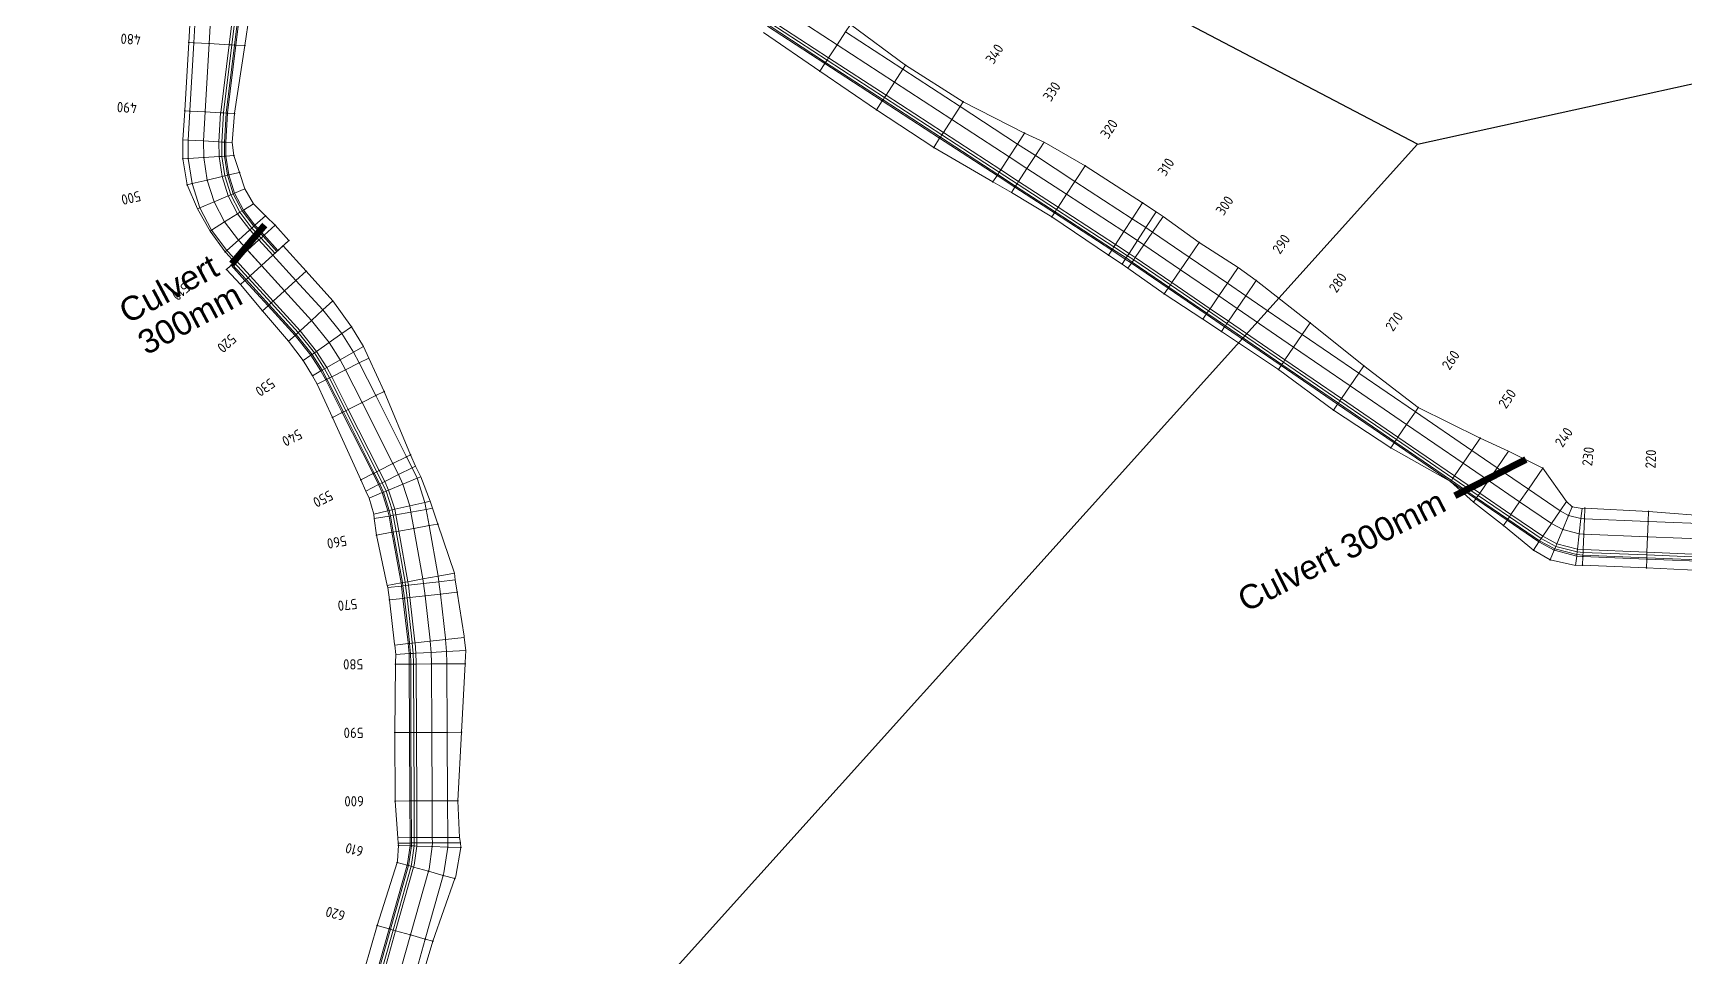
# Model space of a CAD drawing. Header units: metres. Extents: x 0 to 379473, y 0 to 769637.
# Drawn here: x 376575.9 to 376817.2, y 769263.7 to 769398.6 of the extents above; entities that cross this region are included whole.
import ezdxf
from ezdxf.enums import TextEntityAlignment as Align

# ---------------------------------------------------------------- set-up
doc = ezdxf.new("R2010")
doc.units = ezdxf.units.M
doc.header["$PDSIZE"] = -5
doc.linetypes.add('WLine', pattern=[0])
for name, color, linetype in [('scm Boundaries', 7, 'Continuous'), ('Setout points', 6, 'Continuous'), ('STAGE 2 ROW CL', 7, 'Continuous'), ('STAGE 2 ROW SEC', 7, 'Continuous'), ('STAGE 2 ROW STR', 7, 'Continuous'), ('Stormwater', 90, 'Continuous')]:
    doc.layers.add(name, color=color, linetype=linetype)
doc.styles.add('ARIAL35', font='arial.ttf', dxfattribs={"height": 0.0035})
doc.styles.add('ISO', font='ISO.SHx', dxfattribs={"height": 1})
doc.dimstyles.new('ISO-25', dxfattribs={"dimtxt": 2.5, "dimasz": 2.5, "dimexe": 1.25, "dimexo": 0.625, "dimtad": 1, "dimtxsty": 'Standard', "dimcen": 2.5, "dimadec": 0, "dimazin": 0, "dimtfac": 1, "dimtmove": 0, "dimatfit": 3, "dimfxl": 1, "dimarcsym": 0})

# ---------------------------------------------------------------- blocks, each defined once
blk = doc.blocks.new('*D11')
at = {"layer": 'Defpoints', "color": 0, "transparency": 16777216}
for p in [(378795.35, 769574.52), (378803.54, 769534.02), (303220.97, 615637.01)]:
    blk.add_point(p, dxfattribs=at)
at = {"layer": 'Setout points', "color": 0, "lineweight": -2, "transparency": 16777216}
for p, q in [((378795.35, 769573.89), (378795.35, 769544.02)), ((378795.35, 769544.02), (378803.54, 769539.02)), ((378803.54, 769539.02), (378803.54, 769515.48))]:
    blk.add_line(p, q, dxfattribs=at)
at = {"layer": 'Setout points', "color": 0, "transparency": 16777216, "insert": (378801.45, 769524.44), "char_height": 2.5, "attachment_point": 5, "rotation": 90}
blk.add_mtext('75574,39', dxfattribs=at)
blk = doc.blocks.new('*D12')
at = {"layer": 'Defpoints', "color": 0, "transparency": 16777216}
for p in [(378792.98, 769562.76), (378795.2, 769534.14), (303220.97, 615637.01)]:
    blk.add_point(p, dxfattribs=at)
at = {"layer": 'Setout points', "color": 0, "lineweight": -2, "transparency": 16777216}
for p, q in [((378792.98, 769562.13), (378792.98, 769544.14)), ((378792.98, 769544.14), (378795.2, 769539.14)), ((378795.2, 769539.14), (378795.2, 769516.85))]:
    blk.add_line(p, q, dxfattribs=at)
at = {"layer": 'Setout points', "color": 0, "transparency": 16777216, "insert": (378793.11, 769525.18), "char_height": 2.5, "attachment_point": 5, "rotation": 90}
blk.add_mtext('75572,01', dxfattribs=at)
blk = doc.blocks.new('*D13')
at = {"layer": 'Defpoints', "color": 0, "transparency": 16777216}
for p in [(378953.84, 769572.8), (378956.07, 769532.4), (303379.45, 615635.3)]:
    blk.add_point(p, dxfattribs=at)
at = {"layer": 'Setout points', "color": 0, "lineweight": -2, "transparency": 16777216}
for p, q in [((378953.84, 769572.18), (378953.84, 769542.4)), ((378953.84, 769542.4), (378956.07, 769537.4)), ((378956.07, 769537.4), (378956.07, 769513.86))]:
    blk.add_line(p, q, dxfattribs=at)
at = {"layer": 'Setout points', "color": 0, "transparency": 16777216, "insert": (378953.98, 769522.81), "char_height": 2.5, "attachment_point": 5, "rotation": 90}
blk.add_mtext('75574,39', dxfattribs=at)
blk = doc.blocks.new('*D14')
at = {"layer": 'Defpoints', "color": 0, "transparency": 16777216}
for p in [(378951.47, 769561.05), (378953.68, 769532.43), (303379.45, 615635.3)]:
    blk.add_point(p, dxfattribs=at)
at = {"layer": 'Setout points', "color": 0, "lineweight": -2, "transparency": 16777216}
for p, q in [((378951.47, 769560.42), (378951.47, 769542.43)), ((378951.47, 769542.43), (378953.68, 769537.43)), ((378953.68, 769537.43), (378953.68, 769515.14))]:
    blk.add_line(p, q, dxfattribs=at)
at = {"layer": 'Setout points', "color": 0, "transparency": 16777216, "insert": (378951.6, 769523.47), "char_height": 2.5, "attachment_point": 5, "rotation": 90}
blk.add_mtext('75572,01', dxfattribs=at)
blk = doc.blocks.new('*D15')
at = {"layer": 'Defpoints', "color": 0, "transparency": 16777216}
for p in [(378795.35, 769574.52), (378721.36, 769570.12), (0, 0)]:
    blk.add_point(p, dxfattribs=at)
at = {"layer": 'Setout points', "color": 0, "lineweight": -2, "transparency": 16777216}
for p, q in [((378731.36, 769574.52), (378726.36, 769570.12)), ((378794.73, 769574.52), (378731.36, 769574.52)), ((378726.36, 769570.12), (378700.32, 769570.12))]:
    blk.add_line(p, q, dxfattribs=at)
at = {"layer": 'Setout points', "color": 0, "transparency": 16777216, "insert": (378710.53, 769572.21), "char_height": 2.5, "attachment_point": 5}
blk.add_mtext('769574,52', dxfattribs=at)
blk = doc.blocks.new('*D16')
at = {"layer": 'Defpoints', "color": 0, "transparency": 16777216}
for p in [(378781.92, 769557.85), (378721.59, 769546.62), (0, 0)]:
    blk.add_point(p, dxfattribs=at)
at = {"layer": 'Setout points', "color": 0, "lineweight": -2, "transparency": 16777216}
for p, q in [((378731.59, 769557.85), (378726.59, 769546.62)), ((378781.29, 769557.85), (378731.59, 769557.85)), ((378726.59, 769546.62), (378700.55, 769546.62))]:
    blk.add_line(p, q, dxfattribs=at)
at = {"layer": 'Setout points', "color": 0, "transparency": 16777216, "insert": (378710.75, 769548.7), "char_height": 2.5, "attachment_point": 5}
blk.add_mtext('769557,85', dxfattribs=at)

msp = doc.modelspace()

# ---------------------------------------------------------------- linework, layer by layer
at = {"layer": 'scm Boundaries', "color": 2, "linetype": 'Continuous', "lineweight": 25}
for points in [[(376778.089, 769382.395, 0), (376657.055, 769445.842, 0)], [(376778.089, 769382.395, 0), (376849.064, 769397.957, 0), (376918.269, 769387.714, 0), (376983.757, 769345.327, 0), (377040.897, 769282.72, 0), (377153.96, 769199.107, 0)], [(376633.33, 769221.607, 0), (376778.089, 769382.395, 0)]]:
    msp.add_polyline3d(points, dxfattribs=at)
at = {"layer": 'Setout points'}
for p in [(376598.619, 769397.229, 387.8), (376599.332, 769397.189, 387.086), (376601.578, 769397.062, 386.996), (376605.489, 769396.841, 386.88), (376606.796, 769396.767, 386.007), (376693.309, 769396.879, 370.381), (376691.536, 769394.155, 370.291), (376692.081, 769394.993, 370.291), (376703.324, 769393.933, 369.01), (376690.797, 769393.022, 371.643), (376701.689, 769391.422, 369.417), (376702.917, 769393.308, 369.507), (376598.039, 769387.246, 389.5), (376598.767, 769387.205, 388.77), (376601.014, 769387.078, 388.68), (376604.259, 769386.894, 388.59), (376605.264, 769386.837, 387.919), (376699.075, 769387.407, 370.869), (376699.916, 769388.699, 369.327), (376711.297, 769387.851, 368.544), (376711.756, 769388.557, 367.983), (376710.069, 769385.966, 368.454), (376720.712, 769383.985, 366.316), (376707.425, 769381.905, 369.96), (376708.296, 769383.242, 368.364), (376719.677, 769382.394, 367.581), (376597.718, 769380.221, 390.685), (376598.538, 769380.274, 389.862), (376600.783, 769380.419, 389.772), (376604.027, 769380.628, 389.682), (376605.183, 769380.703, 388.91), (376718.449, 769380.509, 367.491), (376729.548, 769379.227, 364.601), (376601.273, 769377.126, 390.319), (376604.437, 769377.87, 390.229), (376606.036, 769378.246, 389.134), (376716.071, 769376.857, 368.509), (376716.676, 769377.785, 367.401), (376728.057, 769376.938, 366.422), (376598.378, 769376.445, 391.133), (376599.083, 769376.611, 390.409), (376726.829, 769375.052, 366.332), (376609.802, 769371.895, 390.497), (376725.056, 769372.329, 366.242), (376737.944, 769373.796, 363.334), (376608.272, 769370.523, 391.867), (376611.213, 769370.534, 390.741), (376724.676, 769371.746, 366.938), (376735.209, 769369.596, 365.085), (376736.437, 769371.481, 365.175), (376605.852, 769368.353, 391.957), (376609.601, 769369.064, 392.195), (376612.375, 769367.534, 391.521), (376613.229, 769368.312, 391.237), (376746.225, 769367.99, 362.21), (376603.934, 769366.633, 392.374), (376604.177, 769366.851, 392.047), (376604.798, 769364.685, 392.195), (376605.29, 769365.134, 392.709), (376607.2, 769366.874, 392.285), (376610.883, 769366.174, 392.867), (376611.622, 769366.847, 392.687), (376732.985, 769366.18, 365.821), (376733.436, 769366.872, 364.995), (376744.771, 769365.863, 363.929), (376604.134, 769364.08, 393.093), (376614.252, 769362.479, 393.686), (376615.736, 769363.832, 392.348), (376743.501, 769364.006, 363.839), (376754.549, 769362.446, 360.886), (376612.59, 769360.963, 393.596), (376741.111, 769360.512, 364.731), (376741.666, 769361.323, 363.749), (376753.025, 769360.218, 362.686), (376609.385, 769358.041, 394.593), (376610.188, 769358.773, 393.506), (376751.755, 769358.361, 362.596), (376622.383, 769355.686, 394.172), (376749.456, 769355, 363.328), (376749.92, 769355.678, 362.506), (376762.443, 769356.275, 360.078), (376619.123, 769353.403, 395.235), (376620.966, 769354.694, 395.325), (376760.009, 769352.716, 361.362), (376761.279, 769354.573, 361.452), (376615.341, 769350.753, 396.513), (376616.461, 769351.538, 395.145), (376757.798, 769349.482, 361.94), (376758.174, 769350.033, 361.272), (376769.533, 769348.928, 360.219), (376770.271, 769350.006, 359.348), (376625.928, 769345.653, 396.964), (376627.126, 769346.258, 396.069), (376768.263, 769347.071, 360.129), (376621.017, 769343.176, 396.784), (376623.919, 769344.64, 396.874), (376765.843, 769343.532, 361.076), (376766.429, 769344.388, 360.039), (376777.788, 769343.283, 358.985), (376778.208, 769343.897, 358.489), (376619.621, 769342.471, 398.349), (376776.518, 769341.426, 358.895), (376774.683, 769338.743, 358.805), (376787.271, 769339.434, 356.301), (376628.424, 769335.712, 398.513), (376630.433, 769336.725, 398.603), (376631.01, 769337.017, 398.172), (376774.186, 769338.016, 359.686), (376784.772, 769335.78, 357.662), (376786.042, 769337.638, 357.752), (376623.725, 769333.341, 400.436), (376625.522, 769334.248, 398.423), (376796.402, 769335.072, 354.937), (376782.929, 769333.086, 357.586), (376782.937, 769333.098, 357.572), (376793.026, 769330.135, 357.335), (376800.7, 769329.419, 356.812), (376802.542, 769329.2, 356.818), (376811.867, 769328.696, 356.478), (376631.49, 769326.261, 400.152), (376633.705, 769326.659, 400.242), (376634.996, 769326.892, 399.367), (376790.659, 769326.675, 358.187), (376791.191, 769327.453, 357.245), (376799.315, 769326.069, 357.639), (376800.175, 769328.149, 357.729), (376802.479, 769327.642, 357.857), (376811.809, 769327.264, 357.434), (376626.024, 769325.277, 402.366), (376628.292, 769325.685, 400.062), (376795.837, 769324.275, 357.473), (376802.388, 769325.394, 357.767), (376811.718, 769325.016, 357.344), (376795.029, 769323.093, 358.905), (376797.495, 769321.665, 359.065), (376798.074, 769323.066, 357.549), (376802.257, 769322.147, 357.677), (376811.586, 769321.769, 357.254), (376802.204, 769320.86, 358.965), (376811.534, 769320.486, 358.537), (376633.127, 769316.399, 401.791), (376635.362, 769316.657, 401.881), (376637.794, 769316.939, 400.249), (376627.916, 769315.796, 403.697), (376629.899, 769316.025, 401.701), (376628.799, 769306.427, 405.271), (376630.824, 769306.435, 403.246), (376634.074, 769306.449, 403.336), (376636.324, 769306.459, 403.426), (376638.967, 769306.471, 401.664), (376628.705, 769296.426, 406.492), (376630.867, 769296.435, 404.33), (376634.117, 769296.45, 404.42), (376636.367, 769296.459, 404.51), (376638.439, 769296.468, 403.128), (376628.762, 769286.426, 407.563), (376630.911, 769286.436, 405.414), (376634.161, 769286.45, 405.504), (376636.411, 769286.459, 405.594), (376637.912, 769286.466, 404.593), (376629.242, 769279.937, 407.832), (376630.932, 769279.884, 406.141), (376634.18, 769279.783, 406.231), (376636.429, 769279.713, 406.321), (376638.335, 769279.654, 405.049), (376629.054, 769277.464, 408.047), (376630.495, 769277.057, 406.55), (376633.623, 769276.174, 406.64), (376635.788, 769275.563, 406.73), (376637.457, 769275.092, 405.574), (376626.148, 769268.234, 409.418), (376627.867, 769267.749, 407.631), (376630.995, 769266.866, 407.721), (376633.16, 769266.254, 407.811), (376634.247, 769265.947, 407.058)]:
    msp.add_point(p, dxfattribs=at)
at = {"layer": 'STAGE 2 ROW CL', "color": 6, "linetype": 'Continuous', "lineweight": 0}
for points in [[(376601.824, 769401.404, 386.264), (376601.578, 769397.062, 386.996), (376601.017, 769387.143, 388.669), (376601.017, 769387.143, 388.669), (376601.014, 769387.078, 388.68), (376600.774, 769382.835, 389.376), (376600.774, 769382.835, 389.376), (376600.783, 769380.419, 389.772), (376601.273, 769377.126, 390.319), (376602.303, 769373.96, 390.865), (376603.844, 769371.008, 391.411), (376605.852, 769368.353, 391.957), (376605.963, 769368.231, 391.984), (376605.963, 769368.231, 391.984), (376612.59, 769360.963, 393.596), (376616.532, 769356.639, 394.555), (376616.532, 769356.639, 394.555), (376619.123, 769353.403, 395.235), (376620.73, 769350.866, 395.727), (376620.73, 769350.866, 395.727), (376621.51, 769349.413, 395.998), (376621.51, 769349.413, 395.998), (376623.919, 769344.64, 396.874), (376628.424, 769335.712, 398.513), (376629.234, 769334.106, 398.808), (376629.234, 769334.106, 398.808), (376629.872, 769332.711, 399.059), (376630.879, 769329.537, 399.606), (376631.062, 769328.638, 399.756), (376631.062, 769328.638, 399.756), (376631.49, 769326.261, 400.152), (376632.82, 769318.867, 401.383), (376632.82, 769318.867, 401.383), (376632.918, 769318.204, 401.493), (376632.918, 769318.204, 401.493), (376633.127, 769316.399, 401.791), (376633.875, 769309.938, 402.857), (376633.875, 769309.938, 402.857), (376633.893, 769309.776, 402.883), (376634.028, 769308.139, 403.153), (376634.028, 769308.139, 403.153), (376634.073, 769306.62, 403.317), (376634.073, 769306.62, 403.317), (376634.074, 769306.449, 403.336), (376634.117, 769296.45, 404.42), (376634.161, 769286.45, 405.504), (376634.184, 769281.1, 406.084), (376634.184, 769281.1, 406.084), (376634.187, 769280.315, 406.171), (376634.187, 769280.315, 406.171), (376634.18, 769279.783, 406.231), (376633.709, 769276.49, 406.603), (376633.623, 769276.174, 406.64), (376633.623, 769276.174, 406.64), (376630.995, 769266.866, 407.721), (376628.277, 769257.242, 408.839)], [(376821.71, 769324.611, 356.891), (376811.718, 769325.016, 357.344), (376802.388, 769325.394, 357.767), (376802.388, 769325.394, 357.767), (376802.388, 769325.394, 357.767), (376802.388, 769325.394, 357.767), (376801.728, 769325.445, 357.74), (376799.315, 769326.069, 357.639), (376797.672, 769326.958, 357.563), (376797.672, 769326.958, 357.563), (376793.026, 769330.135, 357.335), (376788.463, 769333.256, 357.11), (376788.463, 769333.256, 357.11), (376784.772, 769335.78, 357.662), (376776.518, 769341.426, 358.895), (376768.263, 769347.071, 360.129), (376760.009, 769352.716, 361.362), (376751.755, 769358.361, 362.596), (376749.062, 769360.202, 362.998), (376749.062, 769360.202, 362.998), (376743.501, 769364.006, 363.839), (376738.138, 769367.674, 364.649), (376738.138, 769367.674, 364.649), (376737.195, 769368.303, 364.79), (376737.195, 769368.303, 364.79), (376735.209, 769369.596, 365.085), (376726.829, 769375.052, 366.332), (376721.055, 769378.812, 367.192), (376721.055, 769378.812, 367.192), (376718.449, 769380.509, 367.491), (376710.069, 769385.966, 368.454), (376701.689, 769391.422, 369.417), (376693.309, 769396.879, 370.381), (376684.929, 769402.335, 371.344)]]:
    msp.add_polyline3d(points, dxfattribs=at)
at = {"layer": 'STAGE 2 ROW SEC', "color": 3, "linetype": 'Continuous', "lineweight": 0}
for points in [[(376690.797, 769393.022, 371.643), (376691.536, 769394.155, 370.291), (376691.645, 769394.323, 370.291), (376691.863, 769394.658, 369.891), (376692.081, 769394.993, 370.291), (376693.309, 769396.879, 370.381), (376694.537, 769398.764, 370.471), (376695.255, 769399.867, 369.593)], [(376606.796, 769396.767, 386.007), (376605.489, 769396.841, 386.88), (376605.289, 769396.852, 386.88), (376604.89, 769396.874, 386.48), (376604.49, 769396.897, 386.88), (376601.578, 769397.062, 386.996), (376599.332, 769397.189, 387.086), (376598.619, 769397.229, 387.8)], [(376699.075, 769387.407, 370.869), (376699.916, 769388.699, 369.327), (376700.025, 769388.866, 369.327), (376700.243, 769389.201, 368.927), (376700.461, 769389.537, 369.327), (376701.689, 769391.422, 369.417), (376702.917, 769393.308, 369.507), (376703.324, 769393.933, 369.01)], [(376605.264, 769386.837, 387.918), (376604.259, 769386.894, 388.59), (376604.059, 769386.905, 388.59), (376603.659, 769386.928, 388.19), (376603.26, 769386.951, 388.59), (376601.014, 769387.078, 388.68), (376598.767, 769387.205, 388.77), (376598.039, 769387.246, 389.5)], [(376707.425, 769381.905, 369.96), (376708.296, 769383.242, 368.364), (376708.405, 769383.41, 368.364), (376708.623, 769383.745, 367.964), (376708.841, 769384.08, 368.364), (376710.069, 769385.966, 368.454), (376711.297, 769387.851, 368.544), (376711.756, 769388.557, 367.983)], [(376716.071, 769376.857, 368.509), (376716.676, 769377.785, 367.401), (376716.785, 769377.953, 367.401), (376717.003, 769378.288, 367.001), (376717.221, 769378.623, 367.401), (376718.449, 769380.509, 367.491), (376719.677, 769382.394, 367.581), (376720.712, 769383.985, 366.316)], [(376604.955, 769382.599, 388.661), (376604.019, 769382.652, 389.286), (376603.819, 769382.663, 389.286), (376603.42, 769382.685, 388.886), (376603.02, 769382.708, 389.286), (376600.774, 769382.835, 389.376), (376598.527, 769382.962, 389.466), (376597.762, 769383.005, 390.233)], [(376718.792, 769375.336, 367.999), (376719.282, 769376.088, 367.102), (376719.391, 769376.256, 367.102), (376719.609, 769376.591, 366.702), (376719.828, 769376.926, 367.102), (376721.055, 769378.812, 367.192), (376722.283, 769380.698, 367.282), (376723.561, 769382.659, 365.721)], [(376605.183, 769380.703, 388.91), (376604.027, 769380.628, 389.682), (376603.827, 769380.615, 389.682), (376603.428, 769380.59, 389.282), (376603.029, 769380.564, 389.682), (376600.783, 769380.419, 389.772), (376598.538, 769380.274, 389.862), (376597.718, 769380.221, 390.685)], [(376724.676, 769371.746, 366.938), (376725.056, 769372.329, 366.242), (376725.165, 769372.496, 366.242), (376725.383, 769372.832, 365.842), (376725.602, 769373.167, 366.242), (376726.829, 769375.052, 366.332), (376728.057, 769376.938, 366.422), (376729.548, 769379.227, 364.601)], [(376606.036, 769378.246, 389.134), (376604.437, 769377.87, 390.229), (376604.242, 769377.824, 390.229), (376603.853, 769377.733, 389.829), (376603.464, 769377.641, 390.229), (376601.273, 769377.126, 390.319), (376599.083, 769376.611, 390.409), (376598.378, 769376.445, 391.133)], [(376606.778, 769375.84, 389.705), (376605.299, 769375.218, 390.775), (376605.115, 769375.141, 390.775), (376604.746, 769374.986, 390.375), (376604.377, 769374.831, 390.775), (376602.303, 769373.96, 390.865), (376600.229, 769373.088, 390.955), (376599.862, 769372.934, 391.352)], [(376608.044, 769373.667, 390.174), (376606.59, 769372.746, 391.321), (376606.421, 769372.639, 391.321), (376606.083, 769372.426, 390.921), (376605.745, 769372.212, 391.321), (376603.844, 769371.008, 391.411), (376601.943, 769369.805, 391.501), (376601.753, 769369.685, 391.725)], [(376609.802, 769371.895, 390.497), (376608.272, 769370.523, 391.867), (376608.123, 769370.389, 391.867), (376607.825, 769370.122, 391.467), (376607.528, 769369.855, 391.867), (376605.852, 769368.353, 391.957), (376604.177, 769366.851, 392.047), (376603.934, 769366.633, 392.374)], [(376732.985, 769366.18, 365.821), (376733.436, 769366.872, 364.995), (376733.545, 769367.04, 364.995), (376733.763, 769367.375, 364.595), (376733.982, 769367.71, 364.995), (376735.209, 769369.596, 365.085), (376736.437, 769371.481, 365.175), (376737.944, 769373.796, 363.334)], [(376734.952, 769364.857, 365.562), (376735.422, 769365.579, 364.7), (376735.531, 769365.747, 364.7), (376735.749, 769366.082, 364.3), (376735.968, 769366.417, 364.7), (376737.195, 769368.303, 364.79), (376738.423, 769370.188, 364.88), (376739.914, 769372.478, 363.059)], [(376611.213, 769370.534, 390.741), (376609.601, 769369.064, 392.195), (376609.453, 769368.929, 392.195), (376609.158, 769368.66, 391.795), (376608.862, 769368.39, 392.195), (376607.2, 769366.874, 392.285), (376605.537, 769365.359, 392.195), (376605.241, 769365.089, 391.795), (376604.946, 769364.82, 392.195), (376604.798, 769364.685, 392.195), (376604.134, 769364.08, 393.093)], [(376611.213, 769370.534, 390.741), (376609.601, 769369.064, 392.195), (376609.453, 769368.93, 392.195), (376609.158, 769368.66, 391.795), (376608.862, 769368.39, 392.195), (376607.2, 769366.875, 392.285), (376605.537, 769365.359, 392.375), (376605.29, 769365.134, 392.709)], [(376735.796, 769364.25, 365.457), (376736.303, 769364.991, 364.559), (376736.416, 769365.156, 364.559), (376736.642, 769365.486, 364.159), (376736.868, 769365.816, 364.559), (376738.138, 769367.674, 364.649), (376739.408, 769369.531, 364.739), (376740.958, 769371.798, 362.908)], [(376613.229, 769368.312, 391.237), (376611.622, 769366.847, 392.687), (376611.475, 769366.713, 392.687), (376611.179, 769366.443, 392.287), (376610.883, 769366.174, 392.687), (376609.221, 769364.658, 392.777), (376607.558, 769363.142, 392.687), (376607.263, 769362.872, 392.287), (376606.967, 769362.603, 392.687), (376606.819, 769362.468, 392.687), (376606.146, 769361.854, 393.597)], [(376612.375, 769367.534, 391.521), (376610.883, 769366.174, 392.867), (376609.221, 769364.658, 392.777), (376607.558, 769363.142, 392.687), (376607.263, 769362.872, 392.287), (376606.967, 769362.603, 392.687), (376606.819, 769362.468, 392.687), (376606.146, 769361.854, 393.597)], [(376741.111, 769360.512, 364.731), (376741.666, 769361.323, 363.749), (376741.779, 769361.488, 363.749), (376742.005, 769361.819, 363.349), (376742.23, 769362.149, 363.749), (376743.501, 769364.006, 363.839), (376744.771, 769365.863, 363.929), (376746.225, 769367.99, 362.21)], [(376615.736, 769363.832, 392.348), (376614.252, 769362.479, 393.686), (376612.59, 769360.963, 393.596), (376610.927, 769359.447, 393.506), (376610.631, 769359.177, 393.106), (376610.336, 769358.908, 393.506), (376610.188, 769358.773, 393.506), (376609.385, 769358.041, 394.593)], [(376746.732, 769356.795, 363.787), (376747.228, 769357.52, 362.908), (376747.341, 769357.685, 362.908), (376747.566, 769358.015, 362.508), (376747.792, 769358.345, 362.908), (376749.062, 769360.202, 362.998), (376750.333, 769362.059, 363.088), (376751.896, 769364.346, 361.242)], [(376749.456, 769355, 363.328), (376749.92, 769355.678, 362.506), (376750.033, 769355.843, 362.506), (376750.259, 769356.173, 362.106), (376750.485, 769356.504, 362.506), (376751.755, 769358.361, 362.596), (376753.025, 769360.218, 362.686), (376754.549, 769362.446, 360.886)], [(376619.669, 769359.499, 393.315), (376618.195, 769358.155, 394.645), (376616.532, 769356.639, 394.555), (376614.869, 769355.123, 394.465), (376614.574, 769354.853, 394.065), (376614.278, 769354.584, 394.465), (376614.13, 769354.449, 394.465), (376613.176, 769353.579, 395.757)], [(376622.383, 769355.686, 394.172), (376620.966, 769354.694, 395.325), (376619.123, 769353.403, 395.235), (376617.28, 769352.112, 395.145), (376616.953, 769351.882, 394.745), (376616.625, 769351.653, 395.145), (376616.461, 769351.538, 395.145), (376615.341, 769350.753, 396.513)], [(376757.798, 769349.482, 361.94), (376758.174, 769350.033, 361.272), (376758.287, 769350.198, 361.272), (376758.513, 769350.528, 360.872), (376758.739, 769350.859, 361.272), (376760.009, 769352.716, 361.362), (376761.279, 769354.573, 361.452), (376762.443, 769356.275, 360.078)], [(376624.154, 769352.818, 394.69), (376622.685, 769351.98, 395.817), (376620.73, 769350.866, 395.727), (376618.776, 769349.751, 395.637), (376618.428, 769349.553, 395.237), (376618.081, 769349.355, 395.637), (376617.907, 769349.256, 395.637), (376616.662, 769348.546, 397.071)], [(376624.928, 769351.138, 395.036), (376623.519, 769350.427, 396.088), (376621.51, 769349.413, 395.998), (376619.502, 769348.4, 395.908), (376619.145, 769348.219, 395.508), (376618.787, 769348.039, 395.908), (376618.609, 769347.949, 395.908), (376617.366, 769347.322, 397.3)], [(376765.843, 769343.532, 361.076), (376766.429, 769344.388, 360.039), (376766.542, 769344.553, 360.039), (376766.767, 769344.883, 359.639), (376766.993, 769345.213, 360.039), (376768.263, 769347.071, 360.129), (376769.533, 769348.928, 360.219), (376770.271, 769350.006, 359.348)], [(376627.126, 769346.258, 396.069), (376625.928, 769345.653, 396.964), (376623.919, 769344.64, 396.874), (376621.91, 769343.626, 396.784), (376621.553, 769343.446, 396.384), (376621.196, 769343.266, 396.784), (376621.017, 769343.176, 396.784), (376619.621, 769342.471, 398.349)], [(376774.186, 769338.016, 359.686), (376774.683, 769338.743, 358.805), (376774.796, 769338.908, 358.805), (376775.022, 769339.238, 358.405), (376775.247, 769339.568, 358.805), (376776.518, 769341.426, 358.895), (376777.788, 769343.283, 358.985), (376778.208, 769343.897, 358.489)], [(376782.929, 769333.086, 357.586), (376782.937, 769333.098, 357.572), (376783.05, 769333.263, 357.572), (376783.276, 769333.593, 357.172), (376783.502, 769333.923, 357.572), (376784.772, 769335.78, 357.662), (376786.042, 769337.638, 357.752), (376787.271, 769339.434, 356.301)], [(376631.01, 769337.017, 398.172), (376630.433, 769336.725, 398.603), (376628.424, 769335.712, 398.513), (376626.415, 769334.698, 398.423), (376626.058, 769334.518, 398.023), (376625.701, 769334.338, 398.423), (376625.522, 769334.248, 398.423), (376623.725, 769333.341, 400.436)], [(376786.288, 769330.077, 357.622), (376786.628, 769330.574, 357.02), (376786.741, 769330.739, 357.02), (376786.967, 769331.069, 356.62), (376787.193, 769331.399, 357.02), (376788.463, 769333.256, 357.11), (376789.733, 769335.113, 357.2), (376791.384, 769337.528, 355.25)], [(376631.708, 769335.354, 398.55), (376631.243, 769335.12, 398.898), (376629.234, 769334.106, 398.808), (376627.225, 769333.092, 398.718), (376626.868, 769332.912, 398.318), (376626.511, 769332.732, 398.718), (376626.333, 769332.642, 398.718), (376624.454, 769331.694, 400.822)], [(376632.499, 769333.792, 398.756), (376631.953, 769333.567, 399.149), (376629.872, 769332.711, 399.059), (376627.792, 769331.854, 398.969), (376627.422, 769331.702, 398.569), (376627.052, 769331.55, 398.969), (376626.867, 769331.473, 398.969), (376624.94, 769330.68, 401.053)], [(376790.659, 769326.675, 358.187), (376791.191, 769327.453, 357.245), (376791.304, 769327.618, 357.245), (376791.53, 769327.948, 356.845), (376791.756, 769328.278, 357.245), (376793.026, 769330.135, 357.335), (376794.296, 769331.993, 357.425), (376796.402, 769335.072, 354.937)], [(376633.873, 769330.219, 399.149), (376633.073, 769330.037, 399.696), (376630.879, 769329.537, 399.606), (376628.685, 769329.038, 399.516), (376628.295, 769328.949, 399.116), (376627.905, 769328.86, 399.516), (376627.71, 769328.816, 399.516), (376625.617, 769328.339, 401.662)], [(376634.201, 769329.203, 399.22), (376633.277, 769329.036, 399.846), (376631.062, 769328.638, 399.756), (376628.848, 769328.24, 399.666), (376628.454, 769328.169, 399.266), (376628.061, 769328.098, 399.666), (376627.864, 769328.062, 399.666), (376625.713, 769327.676, 401.851)], [(376795.029, 769323.093, 358.905), (376795.837, 769324.275, 357.473), (376795.95, 769324.44, 357.473), (376796.176, 769324.771, 357.073), (376796.402, 769325.101, 357.473), (376797.672, 769326.958, 357.563), (376798.942, 769328.815, 357.653), (376799.889, 769330.199, 356.535)], [(376797.495, 769321.665, 359.065), (376798.074, 769323.066, 357.549), (376798.15, 769323.25, 357.549), (376798.303, 769323.62, 357.149), (376798.456, 769323.99, 357.549), (376799.315, 769326.069, 357.639), (376800.175, 769328.149, 357.729), (376800.7, 769329.419, 356.812)], [(376801.201, 769320.852, 359.024), (376801.358, 769322.217, 357.65), (376801.38, 769322.415, 357.65), (376801.426, 769322.813, 357.25), (376801.472, 769323.21, 357.65), (376801.728, 769325.445, 357.74), (376801.984, 769327.681, 357.83), (376802.151, 769329.138, 356.853)], [(376802.204, 769320.86, 358.965), (376802.257, 769322.147, 357.677), (376802.265, 769322.347, 357.677), (376802.281, 769322.746, 357.277), (376802.297, 769323.146, 357.677), (376802.388, 769325.394, 357.767), (376802.479, 769327.642, 357.857), (376802.542, 769329.2, 356.818)], [(376802.204, 769320.86, 358.965), (376802.257, 769322.147, 357.677), (376802.265, 769322.347, 357.677), (376802.281, 769322.746, 357.277), (376802.297, 769323.146, 357.677), (376802.388, 769325.394, 357.767), (376802.479, 769327.642, 357.857), (376802.542, 769329.2, 356.818)], [(376811.534, 769320.486, 358.537), (376811.586, 769321.769, 357.254), (376811.594, 769321.969, 357.254), (376811.611, 769322.368, 356.854), (376811.627, 769322.768, 357.254), (376811.718, 769325.016, 357.344), (376811.809, 769327.264, 357.434), (376811.867, 769328.696, 356.478)], [(376634.996, 769326.892, 399.367), (376633.705, 769326.659, 400.242), (376631.49, 769326.261, 400.152), (376629.276, 769325.862, 400.062), (376628.882, 769325.791, 399.662), (376628.488, 769325.721, 400.062), (376628.292, 769325.685, 400.062), (376626.024, 769325.277, 402.366)], [(376637.437, 769319.698, 399.846), (376635.035, 769319.266, 401.473), (376632.82, 769318.867, 401.383), (376630.606, 769318.469, 401.293), (376630.212, 769318.398, 400.893), (376629.819, 769318.327, 401.293), (376629.622, 769318.292, 401.293), (376627.57, 769317.923, 403.377)], [(376637.501, 769318.735, 400.007), (376635.153, 769318.463, 401.583), (376632.918, 769318.204, 401.493), (376630.683, 769317.946, 401.403), (376630.286, 769317.9, 401.003), (376629.889, 769317.854, 401.403), (376629.69, 769317.831, 401.403), (376627.701, 769317.601, 403.405)], [(376637.794, 769316.939, 400.249), (376635.362, 769316.657, 401.881), (376633.127, 769316.399, 401.791), (376630.892, 769316.14, 401.701), (376630.495, 769316.094, 401.301), (376630.097, 769316.048, 401.701), (376629.899, 769316.025, 401.701), (376627.916, 769315.796, 403.697)], [(376638.856, 769310.323, 401.145), (376636.13, 769310.023, 402.973), (376633.893, 769309.776, 402.883), (376631.657, 769309.53, 402.793), (376631.259, 769309.486, 402.393), (376630.861, 769309.442, 402.793), (376630.663, 769309.42, 402.793), (376628.704, 769309.204, 404.764)], [(376639.062, 769308.416, 401.382), (376636.275, 769308.263, 403.243), (376634.028, 769308.139, 403.153), (376631.782, 769308.015, 403.063), (376631.382, 769307.993, 402.663), (376630.983, 769307.971, 403.063), (376630.783, 769307.96, 403.063), (376628.867, 769307.855, 404.982)], [(376638.967, 769306.471, 401.664), (376636.324, 769306.459, 403.426), (376634.074, 769306.449, 403.336), (376631.824, 769306.44, 403.246), (376631.424, 769306.438, 402.846), (376631.024, 769306.436, 403.246), (376630.824, 769306.435, 403.246), (376628.799, 769306.427, 405.271)], [(376638.439, 769296.468, 403.128), (376636.367, 769296.459, 404.51), (376634.117, 769296.45, 404.42), (376631.867, 769296.44, 404.33), (376631.467, 769296.438, 403.93), (376631.067, 769296.436, 404.33), (376630.867, 769296.435, 404.33), (376628.705, 769296.426, 406.492)], [(376637.912, 769286.466, 404.593), (376636.411, 769286.459, 405.594), (376634.161, 769286.45, 405.504), (376631.911, 769286.44, 405.414), (376631.511, 769286.438, 405.014), (376631.111, 769286.436, 405.414), (376630.911, 769286.436, 405.414), (376628.762, 769286.426, 407.563)], [(376638.16, 769281.117, 405.022), (376636.434, 769281.109, 406.173), (376634.184, 769281.1, 406.084), (376631.934, 769281.09, 405.994), (376631.534, 769281.088, 405.594), (376631.134, 769281.086, 405.994), (376630.934, 769281.085, 405.994), (376629.137, 769281.078, 407.791)], [(376638.291, 769280.333, 405.025), (376636.437, 769280.325, 406.261), (376634.187, 769280.315, 406.171), (376631.937, 769280.305, 406.081), (376631.537, 769280.303, 405.681), (376631.137, 769280.302, 406.081), (376630.937, 769280.301, 406.081), (376629.196, 769280.293, 407.823)], [(376638.335, 769279.654, 405.049), (376636.429, 769279.713, 406.321), (376634.18, 769279.783, 406.231), (376631.931, 769279.853, 406.141), (376631.531, 769279.866, 405.741), (376631.132, 769279.878, 406.141), (376630.932, 769279.884, 406.141), (376629.242, 769279.937, 407.832)], [(376637.457, 769275.092, 405.574), (376635.788, 769275.563, 406.73), (376633.623, 769276.174, 406.64), (376631.458, 769276.785, 406.55), (376631.073, 769276.894, 406.15), (376630.688, 769277.003, 406.55), (376630.495, 769277.057, 406.55), (376629.054, 769277.464, 408.047)], [(376634.247, 769265.947, 407.058), (376633.16, 769266.254, 407.811), (376630.995, 769266.866, 407.721), (376628.829, 769267.477, 407.631), (376628.444, 769267.586, 407.231), (376628.06, 769267.694, 407.631), (376627.867, 769267.749, 407.631), (376626.148, 769268.234, 409.418)]]:
    msp.add_polyline3d(points, dxfattribs=at)
at = {"layer": 'STAGE 2 ROW STR', "color": 1, "linetype": 'Continuous', "lineweight": 0}
for points in [[(376598.872, 769401.571, 387.061), (376598.619, 769397.229, 387.8), (376598.043, 769387.311, 389.489), (376598.039, 769387.246, 389.5), (376598.039, 769387.246, 389.5), (376597.762, 769383.005, 390.233), (376597.718, 769380.221, 390.685), (376598.378, 769376.445, 391.133), (376599.862, 769372.934, 391.352), (376601.753, 769369.685, 391.725), (376603.934, 769366.633, 392.374), (376604.055, 769366.491, 392.406), (376605.29, 769365.134, 392.709), (376604.134, 769364.08, 393.093), (376606.146, 769361.854, 393.597), (376606.146, 769361.854, 393.597), (376609.385, 769358.041, 394.593), (376613.176, 769353.579, 395.757), (376615.341, 769350.753, 396.513), (376616.662, 769348.546, 397.071), (376617.366, 769347.322, 397.3), (376619.621, 769342.471, 398.349), (376623.725, 769333.341, 400.436), (376624.454, 769331.694, 400.822), (376624.94, 769330.68, 401.053), (376625.617, 769328.339, 401.662), (376625.713, 769327.676, 401.851), (376626.024, 769325.277, 402.366), (376627.57, 769317.923, 403.377), (376627.701, 769317.601, 403.405), (376627.916, 769315.796, 403.697), (376628.682, 769309.337, 404.744), (376628.704, 769309.204, 404.764), (376628.867, 769307.855, 404.982), (376628.816, 769306.597, 405.235), (376628.799, 769306.427, 405.271), (376628.705, 769296.426, 406.492), (376628.762, 769286.426, 407.563), (376629.137, 769281.078, 407.791), (376629.196, 769280.293, 407.823), (376629.242, 769279.937, 407.832), (376629.106, 769277.682, 408.017), (376629.054, 769277.464, 408.047), (376626.148, 769268.234, 409.418), (376623.355, 769258.632, 410.613)], [(376821.524, 769320.018, 358.148), (376811.534, 769320.486, 358.537), (376802.204, 769320.86, 358.965), (376802.204, 769320.86, 358.965), (376801.201, 769320.852, 359.024), (376797.495, 769321.665, 359.065), (376795.029, 769323.093, 358.905), (376790.659, 769326.675, 358.187), (376786.288, 769330.077, 357.622), (376782.929, 769333.086, 357.586), (376774.186, 769338.016, 359.686), (376765.843, 769343.532, 361.076), (376757.798, 769349.482, 361.94), (376749.456, 769355, 363.328), (376746.732, 769356.795, 363.787), (376741.111, 769360.512, 364.731), (376735.796, 769364.25, 365.457), (376734.952, 769364.857, 365.562), (376732.985, 769366.18, 365.821), (376724.676, 769371.746, 366.938), (376718.792, 769375.336, 367.999), (376716.071, 769376.857, 368.509), (376707.425, 769381.905, 369.96), (376699.075, 769387.407, 370.869), (376690.797, 769393.022, 371.643), (376682.55, 769398.682, 372.364)], [(376604.798, 769364.685, 392.195), (376606.819, 769362.468, 392.687), (376606.819, 769362.468, 392.687), (376610.188, 769358.773, 393.506), (376614.13, 769354.449, 394.465), (376616.461, 769351.538, 395.145), (376617.907, 769349.256, 395.637), (376618.609, 769347.949, 395.908), (376621.017, 769343.176, 396.784), (376625.522, 769334.248, 398.423), (376626.333, 769332.642, 398.718), (376626.867, 769331.473, 398.969), (376627.71, 769328.816, 399.516), (376627.864, 769328.062, 399.666), (376628.292, 769325.685, 400.062), (376629.622, 769318.292, 401.293), (376629.69, 769317.831, 401.403), (376629.899, 769316.025, 401.701), (376630.646, 769309.564, 402.767), (376630.663, 769309.42, 402.793), (376630.783, 769307.96, 403.063), (376630.823, 769306.605, 403.227), (376630.824, 769306.435, 403.246), (376630.867, 769296.435, 404.33), (376630.911, 769286.436, 405.414), (376630.934, 769281.085, 405.994), (376630.937, 769280.301, 406.081), (376630.932, 769279.884, 406.141), (376630.562, 769277.305, 406.513), (376630.495, 769277.057, 406.55), (376627.867, 769267.749, 407.631), (376625.15, 769258.125, 408.749)]]:
    msp.add_polyline3d(points, dxfattribs=at)
at = {"layer": 'STAGE 2 ROW STR', "color": 34, "linetype": 'Continuous', "lineweight": 0, "true_color": 0x965a00}
for points in [[(376599.577, 769401.531, 386.354), (376599.332, 769397.189, 387.086), (376598.771, 769387.27, 388.759), (376598.767, 769387.205, 388.77), (376598.767, 769387.205, 388.77), (376598.527, 769382.962, 389.466), (376598.538, 769380.274, 389.862), (376599.083, 769376.611, 390.409), (376600.229, 769373.088, 390.955), (376601.943, 769369.805, 391.501), (376604.177, 769366.851, 392.047), (376604.3, 769366.715, 392.074), (376605.537, 769365.359, 392.375), (376605.537, 769365.359, 392.195), (376607.558, 769363.142, 392.687), (376607.558, 769363.142, 392.687), (376610.927, 769359.447, 393.506), (376614.869, 769355.123, 394.465), (376617.28, 769352.112, 395.145), (376618.776, 769349.751, 395.637), (376619.502, 769348.4, 395.908), (376621.91, 769343.626, 396.784), (376626.415, 769334.698, 398.423), (376627.225, 769333.092, 398.718), (376627.792, 769331.854, 398.969), (376628.685, 769329.038, 399.516), (376628.848, 769328.24, 399.666), (376629.276, 769325.862, 400.062), (376630.606, 769318.469, 401.293), (376630.683, 769317.946, 401.403), (376630.892, 769316.14, 401.701), (376631.64, 769309.679, 402.767), (376631.657, 769309.53, 402.793), (376631.782, 769308.015, 403.063), (376631.823, 769306.61, 403.227), (376631.824, 769306.44, 403.246), (376631.867, 769296.44, 404.33), (376631.911, 769286.44, 405.414), (376631.934, 769281.09, 405.994), (376631.937, 769280.305, 406.081), (376631.931, 769279.853, 406.141), (376631.53, 769277.054, 406.513), (376631.458, 769276.785, 406.55), (376628.829, 769267.477, 407.631), (376626.112, 769257.853, 408.749)], [(376821.801, 769326.859, 356.981), (376811.809, 769327.264, 357.434), (376802.479, 769327.642, 357.857), (376802.479, 769327.642, 357.857), (376801.984, 769327.681, 357.83), (376800.175, 769328.149, 357.729), (376798.942, 769328.815, 357.653), (376794.296, 769331.993, 357.425), (376789.733, 769335.113, 357.2), (376786.042, 769337.638, 357.752), (376777.788, 769343.283, 358.985), (376769.533, 769348.928, 360.219), (376761.279, 769354.573, 361.452), (376753.025, 769360.218, 362.686), (376750.333, 769362.059, 363.088), (376744.771, 769365.863, 363.929), (376739.408, 769369.531, 364.739), (376738.423, 769370.188, 364.88), (376736.437, 769371.481, 365.175), (376728.057, 769376.938, 366.422), (376722.283, 769380.698, 367.282), (376719.677, 769382.394, 367.581), (376711.297, 769387.851, 368.544), (376702.917, 769393.308, 369.507), (376694.537, 769398.764, 370.471)]]:
    msp.add_polyline3d(points, dxfattribs=at)
at = {"layer": 'STAGE 2 ROW STR', "color": 6, "linetype": 'Continuous', "lineweight": 0}
for points in [[(376601.824, 769401.404, 386.264), (376601.578, 769397.062, 386.996), (376601.017, 769387.143, 388.669), (376601.014, 769387.078, 388.68), (376601.014, 769387.078, 388.68), (376600.774, 769382.835, 389.376), (376600.783, 769380.419, 389.772), (376601.273, 769377.126, 390.319), (376602.303, 769373.96, 390.865), (376603.844, 769371.008, 391.411), (376605.852, 769368.353, 391.957), (376605.963, 769368.231, 391.984), (376607.2, 769366.875, 392.285), (376607.2, 769366.874, 392.285), (376609.221, 769364.658, 392.777), (376609.221, 769364.658, 392.777), (376612.59, 769360.963, 393.596), (376616.532, 769356.639, 394.555), (376619.123, 769353.403, 395.235), (376620.73, 769350.866, 395.727), (376621.51, 769349.413, 395.998), (376623.919, 769344.64, 396.874), (376628.424, 769335.712, 398.513), (376629.234, 769334.106, 398.808), (376629.872, 769332.711, 399.059), (376630.879, 769329.537, 399.606), (376631.062, 769328.638, 399.756), (376631.49, 769326.261, 400.152), (376632.82, 769318.867, 401.383), (376632.918, 769318.204, 401.493), (376633.127, 769316.399, 401.791), (376633.875, 769309.938, 402.857), (376633.893, 769309.776, 402.883), (376634.028, 769308.139, 403.153), (376634.073, 769306.62, 403.317), (376634.074, 769306.449, 403.336), (376634.117, 769296.45, 404.42), (376634.161, 769286.45, 405.504), (376634.184, 769281.1, 406.084), (376634.187, 769280.315, 406.171), (376634.18, 769279.783, 406.231), (376633.709, 769276.49, 406.603), (376633.623, 769276.174, 406.64), (376630.995, 769266.866, 407.721), (376628.277, 769257.242, 408.839)], [(376821.71, 769324.611, 356.891), (376811.718, 769325.016, 357.344), (376802.388, 769325.394, 357.767), (376802.388, 769325.394, 357.767), (376801.728, 769325.445, 357.74), (376799.315, 769326.069, 357.639), (376797.672, 769326.958, 357.563), (376793.026, 769330.135, 357.335), (376788.463, 769333.256, 357.11), (376784.772, 769335.78, 357.662), (376776.518, 769341.426, 358.895), (376768.263, 769347.071, 360.129), (376760.009, 769352.716, 361.362), (376751.755, 769358.361, 362.596), (376749.062, 769360.202, 362.998), (376743.501, 769364.006, 363.839), (376738.138, 769367.674, 364.649), (376737.195, 769368.303, 364.79), (376735.209, 769369.596, 365.085), (376726.829, 769375.052, 366.332), (376721.055, 769378.812, 367.192), (376718.449, 769380.509, 367.491), (376710.069, 769385.966, 368.454), (376701.689, 769391.422, 369.417), (376693.309, 769396.879, 370.381), (376684.929, 769402.335, 371.344)]]:
    msp.add_polyline3d(points, dxfattribs=at)
at = {"layer": 'STAGE 2 ROW STR', "color": 43, "linetype": 'Continuous', "lineweight": 0, "true_color": 0xc1ac73}
for points in [[(376605.025, 769401.223, 386.136), (376604.49, 769396.897, 386.88), (376603.268, 769387.016, 388.579), (376603.26, 769386.951, 388.59), (376603.26, 769386.951, 388.59), (376603.02, 769382.708, 389.286), (376603.029, 769380.564, 389.682), (376603.464, 769377.641, 390.229), (376604.377, 769374.831, 390.775), (376605.745, 769372.212, 391.321), (376607.528, 769369.855, 391.867), (376607.625, 769369.747, 391.894), (376608.862, 769368.39, 392.195), (376608.862, 769368.39, 392.195), (376610.883, 769366.174, 392.687), (376610.883, 769366.174, 392.867), (376614.252, 769362.479, 393.686), (376618.195, 769358.155, 394.645), (376620.966, 769354.694, 395.325), (376622.685, 769351.98, 395.817), (376623.519, 769350.427, 396.088), (376625.928, 769345.653, 396.964), (376630.433, 769336.725, 398.603), (376631.243, 769335.12, 398.898), (376631.953, 769333.567, 399.149), (376633.073, 769330.037, 399.696), (376633.277, 769329.036, 399.846), (376633.705, 769326.659, 400.242), (376635.035, 769319.266, 401.473), (376635.153, 769318.463, 401.583), (376635.362, 769316.657, 401.881), (376636.11, 769310.197, 402.947), (376636.13, 769310.023, 402.973), (376636.275, 769308.263, 403.243), (376636.323, 769306.629, 403.407), (376636.324, 769306.459, 403.426), (376636.367, 769296.459, 404.51), (376636.411, 769286.459, 405.594), (376636.434, 769281.109, 406.173), (376636.437, 769280.325, 406.261), (376636.429, 769279.713, 406.321), (376635.887, 769275.926, 406.693), (376635.788, 769275.563, 406.73), (376633.16, 769266.254, 407.811), (376630.443, 769256.63, 408.929)], [(376821.619, 769322.363, 356.801), (376811.627, 769322.768, 357.254), (376802.297, 769323.146, 357.677), (376802.297, 769323.146, 357.677), (376801.472, 769323.21, 357.65), (376798.456, 769323.99, 357.549), (376796.402, 769325.101, 357.473), (376791.756, 769328.278, 357.245), (376787.193, 769331.399, 357.02), (376783.502, 769333.923, 357.572), (376775.247, 769339.568, 358.805), (376766.993, 769345.213, 360.039), (376758.739, 769350.859, 361.272), (376750.485, 769356.504, 362.506), (376747.792, 769358.345, 362.908), (376742.23, 769362.149, 363.749), (376736.868, 769365.816, 364.559), (376735.968, 769366.417, 364.7), (376733.982, 769367.71, 364.995), (376725.602, 769373.167, 366.242), (376719.828, 769376.926, 367.102), (376717.221, 769378.623, 367.401), (376708.841, 769384.08, 368.364), (376700.461, 769389.537, 369.327), (376692.081, 769394.993, 370.291), (376683.701, 769400.45, 371.254)]]:
    msp.add_polyline3d(points, dxfattribs=at)
at = {"layer": 'STAGE 2 ROW STR', "color": 44, "linetype": 'Continuous', "lineweight": 0, "true_color": 0xab6600}
for points in [[(376605.425, 769401.201, 385.736), (376604.89, 769396.874, 386.48), (376603.668, 769386.993, 388.179), (376603.659, 769386.928, 388.19), (376603.659, 769386.928, 388.19), (376603.42, 769382.685, 388.886), (376603.428, 769380.59, 389.282), (376603.853, 769377.733, 389.829), (376604.746, 769374.986, 390.375), (376606.083, 769372.426, 390.921), (376607.825, 769370.122, 391.467), (376607.921, 769370.016, 391.494), (376609.158, 769368.66, 391.795), (376609.158, 769368.66, 391.795), (376611.179, 769366.443, 392.287)], [(376821.602, 769321.963, 356.401), (376811.611, 769322.368, 356.854), (376802.281, 769322.746, 357.277), (376802.281, 769322.746, 357.277), (376801.426, 769322.813, 357.25), (376798.303, 769323.62, 357.149), (376796.176, 769324.771, 357.073), (376791.53, 769327.948, 356.845), (376786.967, 769331.069, 356.62), (376783.276, 769333.593, 357.172), (376775.022, 769339.238, 358.405), (376766.767, 769344.883, 359.639), (376758.513, 769350.528, 360.872), (376750.259, 769356.173, 362.106), (376747.566, 769358.015, 362.508), (376742.005, 769361.819, 363.349), (376736.642, 769365.486, 364.159), (376735.749, 769366.082, 364.3), (376733.763, 769367.375, 364.595), (376725.383, 769372.832, 365.842), (376719.609, 769376.591, 366.702), (376717.003, 769378.288, 367.001), (376708.623, 769383.745, 367.964), (376700.243, 769389.201, 368.927), (376691.863, 769394.658, 369.891), (376683.483, 769400.115, 370.854)]]:
    msp.add_polyline3d(points, dxfattribs=at)
at = {"layer": 'STAGE 2 ROW STR', "color": 32, "linetype": 'Continuous', "lineweight": 0, "true_color": 0xc07300}
for points in [[(376605.824, 769401.178, 386.136), (376605.289, 769396.852, 386.88), (376604.067, 769386.971, 388.579), (376604.059, 769386.905, 388.59), (376604.059, 769386.905, 388.59), (376603.819, 769382.663, 389.286), (376603.827, 769380.615, 389.682), (376604.242, 769377.824, 390.229), (376605.115, 769375.141, 390.775), (376606.421, 769372.639, 391.321), (376608.123, 769370.389, 391.867), (376608.217, 769370.286, 391.894), (376609.453, 769368.93, 392.195), (376609.453, 769368.929, 392.195), (376611.475, 769366.713, 392.687)], [(376821.586, 769321.564, 356.801), (376811.594, 769321.969, 357.254), (376802.265, 769322.347, 357.677), (376802.265, 769322.347, 357.677), (376801.38, 769322.415, 357.65), (376798.15, 769323.25, 357.549), (376795.95, 769324.44, 357.473), (376791.304, 769327.618, 357.245), (376786.741, 769330.739, 357.02), (376783.05, 769333.263, 357.572), (376774.796, 769338.908, 358.805), (376766.542, 769344.553, 360.039), (376758.287, 769350.198, 361.272), (376750.033, 769355.843, 362.506), (376747.341, 769357.685, 362.908), (376741.779, 769361.488, 363.749), (376736.416, 769365.156, 364.559), (376735.531, 769365.747, 364.7), (376733.545, 769367.04, 364.995), (376725.165, 769372.496, 366.242), (376719.391, 769376.256, 367.102), (376716.785, 769377.953, 367.401), (376708.405, 769383.41, 368.364), (376700.025, 769388.866, 369.327), (376691.645, 769394.323, 370.291), (376683.265, 769399.779, 371.254)]]:
    msp.add_polyline3d(points, dxfattribs=at)
at = {"layer": 'STAGE 2 ROW STR', "color": 41, "linetype": 'Continuous', "lineweight": 0, "true_color": 0xffe39c}
for points in [[(376606.024, 769401.167, 386.136), (376605.489, 769396.841, 386.88), (376604.267, 769386.959, 388.579), (376604.259, 769386.894, 388.59), (376604.259, 769386.894, 388.59), (376604.019, 769382.652, 389.286), (376604.027, 769380.628, 389.682), (376604.437, 769377.87, 390.229), (376605.299, 769375.218, 390.775), (376606.59, 769372.746, 391.321), (376608.272, 769370.523, 391.867), (376608.364, 769370.421, 391.894), (376609.601, 769369.064, 392.195), (376609.601, 769369.064, 392.195), (376611.622, 769366.847, 392.687)], [(376821.578, 769321.364, 356.801), (376811.586, 769321.769, 357.254), (376802.257, 769322.147, 357.677), (376802.257, 769322.147, 357.677), (376801.358, 769322.217, 357.65), (376798.074, 769323.066, 357.549), (376795.837, 769324.275, 357.473), (376791.191, 769327.453, 357.245), (376786.628, 769330.574, 357.02), (376782.937, 769333.098, 357.572), (376774.683, 769338.743, 358.805), (376766.429, 769344.388, 360.039), (376758.174, 769350.033, 361.272), (376749.92, 769355.678, 362.506), (376747.228, 769357.52, 362.908), (376741.666, 769361.323, 363.749), (376736.303, 769364.991, 364.559), (376735.422, 769365.579, 364.7), (376733.436, 769366.872, 364.995), (376725.056, 769372.329, 366.242), (376719.282, 769376.088, 367.102), (376716.676, 769377.785, 367.401), (376708.296, 769383.242, 368.364), (376699.916, 769388.699, 369.327), (376691.536, 769394.155, 370.291), (376683.156, 769399.612, 371.254)]]:
    msp.add_polyline3d(points, dxfattribs=at)
at = {"layer": 'STAGE 2 ROW STR', "color": 3, "linetype": 'Continuous', "lineweight": 0}
for points in [[(376607.447, 769401.086, 385.186), (376606.796, 769396.767, 386.007), (376605.275, 769386.902, 387.906), (376605.264, 769386.837, 387.918), (376605.264, 769386.837, 387.919), (376604.955, 769382.599, 388.661), (376605.183, 769380.703, 388.91), (376606.036, 769378.246, 389.134), (376606.778, 769375.84, 389.705), (376608.044, 769373.667, 390.174), (376609.802, 769371.895, 390.497), (376609.9, 769371.821, 390.509), (376611.213, 769370.534, 390.741), (376611.213, 769370.534, 390.741), (376613.229, 769368.312, 391.237), (376612.375, 769367.534, 391.521), (376615.736, 769363.832, 392.348), (376619.669, 769359.499, 393.315), (376622.383, 769355.686, 394.172), (376624.154, 769352.818, 394.69), (376624.928, 769351.138, 395.036), (376627.126, 769346.258, 396.069), (376631.01, 769337.017, 398.172), (376631.708, 769335.354, 398.55), (376632.499, 769333.792, 398.756), (376633.873, 769330.219, 399.149), (376634.201, 769329.203, 399.22), (376634.996, 769326.892, 399.367), (376637.437, 769319.698, 399.846), (376637.501, 769318.735, 400.007), (376637.794, 769316.939, 400.249), (376638.841, 769310.513, 401.114), (376638.856, 769310.323, 401.145), (376639.062, 769308.416, 401.382), (376638.976, 769306.641, 401.639), (376638.967, 769306.471, 401.664), (376638.439, 769296.468, 403.128), (376637.912, 769286.466, 404.593), (376638.16, 769281.117, 405.022), (376638.291, 769280.333, 405.025), (376638.335, 769279.654, 405.049), (376637.614, 769275.479, 405.504), (376637.457, 769275.092, 405.574), (376634.247, 769265.947, 407.058), (376631.39, 769256.363, 408.272)], [(376821.845, 769327.939, 356.26), (376811.867, 769328.696, 356.478), (376802.542, 769329.2, 356.818), (376802.542, 769329.2, 356.818), (376802.151, 769329.138, 356.853), (376800.7, 769329.419, 356.812), (376799.889, 769330.199, 356.535), (376796.402, 769335.072, 354.937), (376791.384, 769337.528, 355.25), (376787.271, 769339.434, 356.301), (376778.208, 769343.897, 358.489), (376770.271, 769350.006, 359.348), (376762.443, 769356.275, 360.078), (376754.549, 769362.446, 360.886), (376751.896, 769364.346, 361.242), (376746.225, 769367.99, 362.21), (376740.958, 769371.798, 362.908), (376739.914, 769372.478, 363.059), (376737.944, 769373.796, 363.334), (376729.548, 769379.227, 364.601), (376723.561, 769382.659, 365.721), (376720.712, 769383.985, 366.316), (376711.756, 769388.557, 367.983), (376703.324, 769393.933, 369.01), (376695.255, 769399.867, 369.593)]]:
    msp.add_polyline3d(points, dxfattribs=at)
at = {"layer": 'STAGE 2 ROW STR', "color": 5, "linetype": 'Continuous', "lineweight": 0}
for points in [[(376604.946, 769364.82, 392.195), (376606.967, 769362.603, 392.687), (376606.967, 769362.603, 392.687), (376610.336, 769358.908, 393.506), (376614.278, 769354.584, 394.465), (376616.625, 769351.653, 395.145), (376618.081, 769349.355, 395.637), (376618.787, 769348.039, 395.908), (376621.196, 769343.266, 396.784), (376625.701, 769334.338, 398.423), (376626.511, 769332.732, 398.718), (376627.052, 769331.55, 398.969), (376627.905, 769328.86, 399.516), (376628.061, 769328.098, 399.666), (376628.488, 769325.721, 400.062), (376629.819, 769318.327, 401.293), (376629.889, 769317.854, 401.403), (376630.097, 769316.048, 401.701), (376630.845, 769309.587, 402.767), (376630.861, 769309.442, 402.793), (376630.983, 769307.971, 403.063), (376631.023, 769306.606, 403.227), (376631.024, 769306.436, 403.246), (376631.067, 769296.436, 404.33), (376631.111, 769286.436, 405.414), (376631.134, 769281.086, 405.994), (376631.137, 769280.302, 406.081), (376631.132, 769279.878, 406.141), (376630.756, 769277.255, 406.513), (376630.688, 769277.003, 406.55), (376628.06, 769267.694, 407.631), (376625.342, 769258.071, 408.749)], [(376605.241, 769365.089, 391.795), (376607.263, 769362.872, 392.287), (376607.263, 769362.872, 392.287), (376610.631, 769359.177, 393.106), (376614.574, 769354.853, 394.065), (376616.953, 769351.882, 394.745), (376618.428, 769349.553, 395.237), (376619.145, 769348.219, 395.508), (376621.553, 769343.446, 396.384), (376626.058, 769334.518, 398.023), (376626.868, 769332.912, 398.318), (376627.422, 769331.702, 398.569), (376628.295, 769328.949, 399.116), (376628.454, 769328.169, 399.266), (376628.882, 769325.791, 399.662), (376630.212, 769318.398, 400.893), (376630.286, 769317.9, 401.003), (376630.495, 769316.094, 401.301), (376631.242, 769309.633, 402.367), (376631.259, 769309.486, 402.393), (376631.382, 769307.993, 402.663), (376631.423, 769306.608, 402.827), (376631.424, 769306.438, 402.846), (376631.467, 769296.438, 403.93), (376631.511, 769286.438, 405.014), (376631.534, 769281.088, 405.594), (376631.537, 769280.303, 405.681), (376631.531, 769279.866, 405.741), (376631.143, 769277.154, 406.113), (376631.073, 769276.894, 406.15), (376628.444, 769267.586, 407.231), (376625.727, 769257.962, 408.349)]]:
    msp.add_polyline3d(points, dxfattribs=at)
at = {"layer": 'Stormwater', "elevation": -999}
for points in [[(376604.887, 769364.884, 1, 1, 0), (376609.706, 769370.562, 0.3, 0.3, 0)], [(376783.558, 769331.014, 1, 1, 0), (376793.947, 769336.324, 0.3, 0.3, 0)]]:
    msp.add_lwpolyline(points, format="xyseb", dxfattribs=at)

# ---------------------------------------------------------------- texts
at = {"layer": 'STAGE 2 ROW CL', "color": 2, "linetype": 'WLine', "lineweight": 0, "style": 'ISO'}
for s, rotation, p in [('480', 176.76391, (376591.594, 769397.626)), ('340', 56.9302, (376715.526, 769394.346)), ('330', 56.9302, (376723.906, 769388.889)), ('490', 176.76391, (376591.03, 769387.642)), ('320', 56.9302, (376732.286, 769383.432)), ('310', 56.9302, (376740.666, 769377.976)), ('500', 193.23838, (376591.539, 769374.836)), ('300', 55.63176, (376749.146, 769372.26)), ('290', 55.63176, (376757.4, 769366.615)), ('280', 55.63176, (376765.654, 769360.97)), ('510', 221.88627, (376598.408, 769361.676)), ('270', 55.63176, (376773.908, 769355.325)), ('520', 222.35751, (376605.2, 769354.225)), ('260', 55.63176, (376782.163, 769349.68)), ('530', 215.01305, (376610.933, 769347.665)), ('250', 55.63176, (376790.417, 769344.035)), ('540', 206.77465, (376614.991, 769340.135)), ('240', 55.63176, (376798.671, 769338.39)), ('230', 83.46118, (376802.867, 769335.38)), ('220', 87.67895, (376812.123, 769335.008)), ('550', 206.77465, (376619.496, 769331.207)), ('560', 190.2001, (376621.648, 769324.49)), ('570', 186.60048, (376623.194, 769315.249)), ('580', 180.248, (376624.074, 769306.406)), ('590', 180.248, (376624.118, 769296.406)), ('600', 180.248, (376624.161, 769286.406)), ('610', 165.484, (376624.028, 769278.997)), ('620', 164.23298, (376621.371, 769269.583))]:
    msp.add_text(s, height=1.5, rotation=rotation, dxfattribs=at).set_placement(p, align=Align.MIDDLE_LEFT)
at = {"layer": 'Stormwater', "style": 'ARIAL35'}
for s, rotation, p in [('Culvert', 28.13937, (376589.656, 769356.057, -999)), ('300mm', 28.13937, (376592.401, 769351.498, -999)), ('Culvert 300mm', 26.88559, (376753.006, 769313.955, -999))]:
    msp.add_text(s, height=3.5, rotation=rotation, dxfattribs=at).set_placement(p)

# ---------------------------------------------------------------- dimensions: what is measured, and where the dimension line sits
at = {"layer": 'Setout points'}
for feature_location, offset, dtype, origin, picture, middle in [((378795.354440842, 769574.515066402), (-73.994488597, -4.391606802), 0, (0, 0), '*D15', (378710.526618912, 769572.206792934)), ((378795.354, 769574.515), (8.183, -40.495), 1, (303220.967, 615637.01), '*D11', (378801.454, 769524.437)), ((378953.84, 769572.805), (2.228, -40.408), 1, (303379.452, 615635.3), '*D13', (378953.984, 769522.814)), ((378951.466, 769561.046), (2.216, -28.614), 1, (303379.452, 615635.3), '*D14', (378951.598, 769523.474))]:
    dim = msp.add_ordinate_dim(feature_location=feature_location, offset=offset, dtype=dtype, origin=origin, dimstyle='ISO-25', dxfattribs=at)
    dim.commit()
    dim.dimension.update_dxf_attribs({"geometry": picture, "text_midpoint": middle})
at = {"layer": 'Setout points', "color": 51}
dim = msp.add_ordinate_dim(feature_location=(378792.98, 769562.756), offset=(2.216, -28.614), dtype=1, origin=(303220.967, 615637.01), dimstyle='ISO-25', dxfattribs=at)
dim.commit()
dim.dimension.update_dxf_attribs({"geometry": '*D12', "text_midpoint": (378793.113, 769525.184)})
at = {"layer": 'Setout points', "color": 4}
dim = msp.add_ordinate_dim(feature_location=(378781.916, 769557.848), offset=(-60.329, -11.228), dtype=0, origin=(0, 0), dimstyle='ISO-25', dxfattribs=at)
dim.commit()
dim.dimension.update_dxf_attribs({"geometry": '*D16', "text_midpoint": (378710.754, 769548.704)})

doc.saveas('drawing.dxf')
